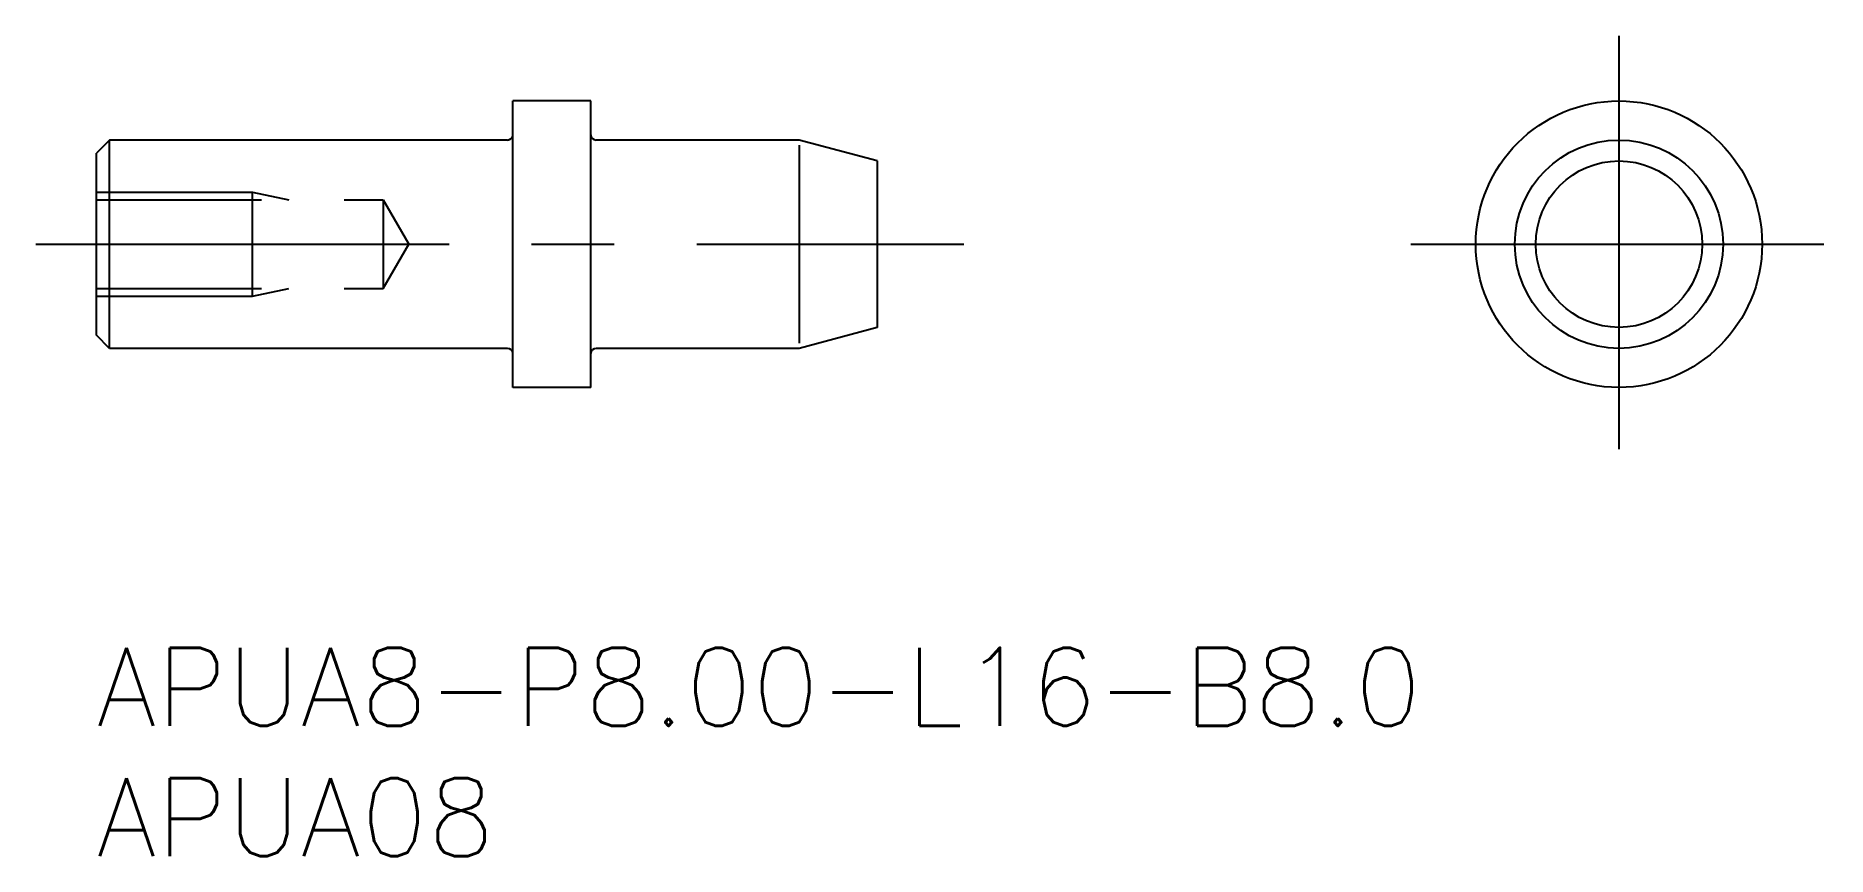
# Model space of a CAD drawing. Extents: x -2.3 to 66.5, y -8 to 23.5.
import ezdxf

# ---------------------------------------------------------------- set-up
doc = ezdxf.new("R2010")
doc.units = 0
doc.header["$LTSCALE"] = 0.5
doc.linetypes.add('CENTER', pattern=[50.8, 31.75, -6.35, 6.35, -6.35])
doc.linetypes.add('DASHED', pattern=[19.05, 12.7, -6.35])
for name, color, linetype in [('MSM_CENTER', 1, 'CENTER'), ('MSM_CONTINUOUS', 7, 'CONTINUOUS'), ('MSM_DASHED', 4, 'DASHED'), ('MSM_NARROW', 5, 'CONTINUOUS'), ('MSM_PART_NUMBER', 7, 'CONTINUOUS')]:
    doc.layers.add(name, color=color, linetype=linetype)
doc.styles.get("Standard").update_dxf_attribs({"font": 'txt.shx', "height": 2, "bigfont": 'bigfont.shx'})

# ---------------------------------------------------------------- blocks, each defined once
blk = doc.blocks.new('*U3')
at = {"layer": 'MSM_PART_NUMBER'}
blk.add_text('APUA8-P8.00-L16-B8.0', height=3, dxfattribs=at).set_placement((0, -3))
blk = doc.blocks.new('*U4')
at = {"layer": 'MSM_PART_NUMBER'}
blk.add_text('APUA08', height=3, dxfattribs=at).set_placement((0, -8))

msp = doc.modelspace()

# ---------------------------------------------------------------- linework, layer by layer
at = {"layer": 'MSM_CENTER'}
for p, q in [((58.5, 23.5), (58.5, 7.5)), ((-2.325, 15.5), (33.325, 15.5)), ((50.5, 15.5), (66.5, 15.5))]:
    msp.add_line(p, q, dxfattribs=at)
at = {"layer": 'MSM_CONTINUOUS'}
for p, q in [((16, 10), (16, 21)), ((19, 21), (16, 21)), ((19, 10), (19, 21)), ((0.5, 19.5), (0, 19)), ((15.8, 19.5), (0.5, 19.5)), ((0.5, 11.5), (0.5, 19.5)), ((27, 19.5), (19.2, 19.5)), ((30, 18.696), (27, 19.5)), ((0, 12), (0, 19)), ((30, 18.696), (30, 12.304)), ((0.5, 11.5), (0, 12)), ((30, 12.304), (27, 11.5)), ((15.8, 11.5), (0.5, 11.5)), ((27, 11.5), (19.2, 11.5)), ((19, 10), (16, 10))]:
    msp.add_line(p, q, dxfattribs=at)
for radius in [5.5, 4, 3.196]:
    msp.add_circle((58.5, 15.5), radius, dxfattribs=at)
for centre, start, end in [((15.8, 19.7), 270, 0), ((19.2, 19.7), 180, 270), ((15.8, 11.3), 0, 90), ((19.2, 11.3), 90, 180)]:
    msp.add_arc(centre, 0.2, start, end, dxfattribs=at)
at = {"layer": 'MSM_DASHED'}
for p, q in [((0, 17.5), (6, 17.5)), ((6, 13.5), (6, 17.5)), ((6, 17.5), (7.4, 17.2)), ((0, 17.2), (11.019, 17.2)), ((11.019, 17.2), (12, 15.5)), ((11.019, 17.2), (11.019, 13.8)), ((11.019, 13.8), (12, 15.5)), ((0, 13.8), (11.019, 13.8)), ((6, 13.5), (7.4, 13.8)), ((0, 13.5), (6, 13.5))]:
    msp.add_line(p, q, dxfattribs=at)
at = {"layer": 'MSM_NARROW'}
msp.add_line((27, 19.3), (27, 11.7), dxfattribs=at)

# ---------------------------------------------------------------- block references
at = {"layer": 'MSM_CONTINUOUS'}
for name in ['*U3', '*U4']:
    msp.add_blockref(name, (0, 0), dxfattribs=at)

doc.saveas('drawing.dxf')
